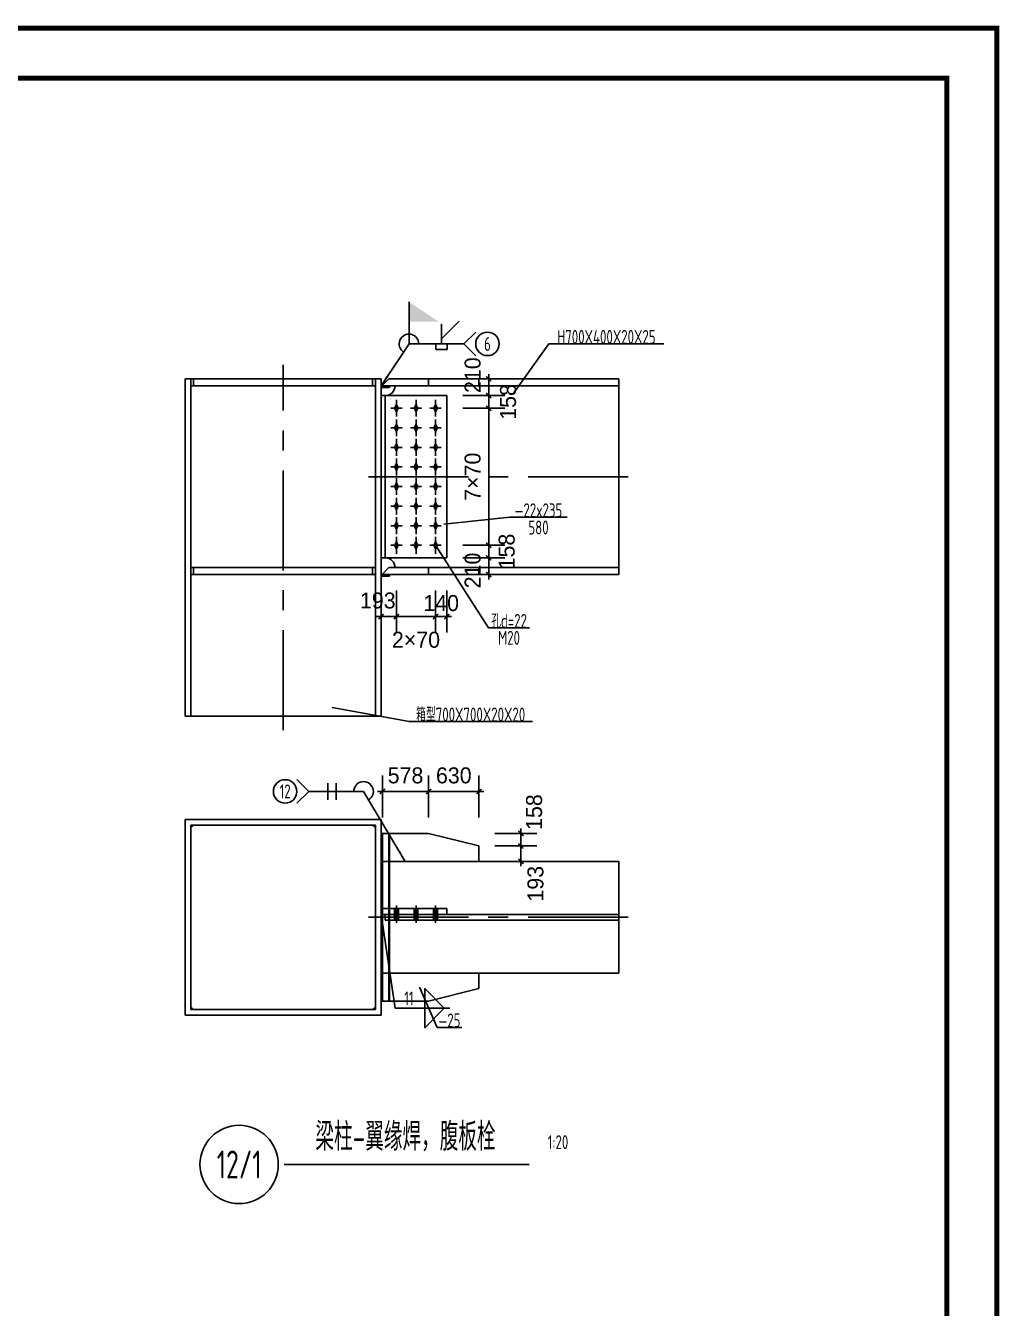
# Model space of a CAD drawing. Extents: x 31132 to 885236, y 345273 to 1212165.
# Drawn here: x 266765 to 278950, y 477938 to 493988 of the extents above; entities that cross this region are included whole.
import ezdxf
from ezdxf.enums import TextEntityAlignment as Align

# ---------------------------------------------------------------- set-up
doc = ezdxf.new("R2010")
doc.units = 0
doc.header["$LTSCALE"] = 1000
for name, pattern in [('CENTER', [2, 1.25, -0.25, 0.25, -0.25]), ('StContinue2d', [0]), ('StDish2d', [60, 30, -30])]:
    doc.linetypes.add(name, pattern=pattern)
doc.layers.get('0').update_dxf_attribs({"linetype": 'CONTINUOUS'})
doc.layers.get('Defpoints').update_dxf_attribs({"linetype": 'CONTINUOUS'})
for name, color, linetype in [('AXIS', 253, 'CENTER'), ('COLUMN', 6, 'CONTINUOUS'), ('DIM', 3, 'CONTINUOUS'), ('TEXT', 7, 'CONTINUOUS'), ('TK', 4, 'CONTINUOUS')]:
    doc.layers.add(name, color=color, linetype=linetype)
for name, color, linetype, true_color in [('Beam', 131, 'StContinue2d', 0xaaffff), ('Bolt', 7, 'StContinue2d', 0xff3f3f), ('Hide', 3, 'StDish2d', 0x00ff00), ('PlateJoint', 7, 'StContinue2d', 0x6868ff), ('PlatePl', 7, 'StContinue2d', 0x848484), ('PlateStiff', 103, 'StContinue2d', 0x7ebd8d)]:
    doc.layers.add(name, color=color, linetype=linetype, true_color=true_color)
doc.styles.add('StTextStyle', font='yjkeng.shx', dxfattribs={"width": 0.7, "height": 250, "bigfont": 'yjkchn.shx'})
doc.styles.add('STYLE1', font='')
doc.styles.get('STYLE1').set_extended_font_data('Structure Fonts')
doc.dimstyles.new('副本 DIM20', dxfattribs={"dimtxt": 200, "dimasz": 0.3, "dimexe": 200, "dimexo": 200, "dimgap": 100, "dimtad": 1, "dimdec": 0, "dimzin": 0, "dimdsep": 46, "dimtxsty": 'STYLE1', "dimblk": 'Studio2', "dimcen": 0, "dimdle": 200, "dimclrd": 6, "dimclre": 6, "dimclrt": 7, "dimazin": 0, "dimtfac": 1, "dimtdec": 0, "dimtix": 1, "dimtmove": 2, "dimatfit": 3, "dimldrblk": 'Studio2', "dimfxl": 1, "dimtolj": 1, "dimtzin": 0, "dimarcsym": 0})

# ---------------------------------------------------------------- blocks, each defined once
blk = doc.blocks.new('Studio2')
blk.add_line((-200, 0), (200, 0))
blk.add_lwpolyline([(-106, -106, 60, 60, 0), (106, 106, 100, 100, 0)], format="xyseb")
blk = doc.blocks.new('*D2385')
at = {"layer": 'Defpoints', "color": 0, "transparency": 16777216}
for p in [(271213, 487119), (271405, 487119), (271405, 486594)]:
    blk.add_point(p, dxfattribs=at)
at = {"layer": 'DIM', "color": 6, "lineweight": -2, "transparency": 16777216}
for p, q in [((271213, 486919), (271213, 486394)), ((271405, 486919), (271405, 486394)), ((271212, 486594), (271212, 486594)), ((271213, 486594), (271405, 486594)), ((271405, 486594), (271406, 486594))]:
    blk.add_line(p, q, dxfattribs=at)
at = {"layer": 'DIM', "color": 6, "lineweight": -2, "transparency": 16777216, "xscale": 0.3, "yscale": 0.3, "zscale": 0.3}
blk.add_blockref('Studio2', (271213, 486594), dxfattribs=at)
at = {"layer": 'DIM', "color": 6, "lineweight": -2, "transparency": 16777216, "xscale": 0.3, "yscale": 0.3, "zscale": 0.3, "rotation": 180}
blk.add_blockref('Studio2', (271405, 486594), dxfattribs=at)
at = {"layer": 'DIM', "color": 7, "transparency": 16777216, "insert": (271172, 486794), "char_height": 200, "attachment_point": 5, "style": 'STYLE1'}
blk.add_mtext('\\A1;193', dxfattribs=at)
blk = doc.blocks.new('*D2386')
at = {"layer": 'Defpoints', "color": 0, "transparency": 16777216}
for p in [(271405, 487119), (271895, 487119), (271895, 486594)]:
    blk.add_point(p, dxfattribs=at)
at = {"layer": 'DIM', "color": 6, "lineweight": -2, "transparency": 16777216}
for p, q in [((271405, 486919), (271405, 486394)), ((271895, 486919), (271895, 486394)), ((271405, 486594), (271895, 486594))]:
    blk.add_line(p, q, dxfattribs=at)
at = {"layer": 'DIM', "color": 6, "lineweight": -2, "transparency": 16777216, "xscale": 0.3, "yscale": 0.3, "zscale": 0.3, "rotation": 180}
blk.add_blockref('Studio2', (271405, 486594), dxfattribs=at)
at = {"layer": 'DIM', "color": 6, "lineweight": -2, "transparency": 16777216, "xscale": 0.3, "yscale": 0.3, "zscale": 0.3}
blk.add_blockref('Studio2', (271895, 486594), dxfattribs=at)
at = {"layer": 'DIM', "color": 7, "transparency": 16777216, "insert": (271650, 486303), "char_height": 200, "attachment_point": 5, "style": 'STYLE1'}
blk.add_mtext('\\A1;2×70', dxfattribs=at)
blk = doc.blocks.new('*D2387')
at = {"layer": 'Defpoints', "color": 0, "transparency": 16777216}
for p in [(271895, 487119), (272035, 487119), (272035, 486594)]:
    blk.add_point(p, dxfattribs=at)
at = {"layer": 'DIM', "color": 6, "lineweight": -2, "transparency": 16777216}
for p, q in [((271895, 486919), (271895, 486394)), ((272035, 486919), (272035, 486394)), ((271895, 486594), (271895, 486594)), ((271895, 486594), (272035, 486594)), ((272035, 486594), (272036, 486594))]:
    blk.add_line(p, q, dxfattribs=at)
at = {"layer": 'DIM', "color": 6, "lineweight": -2, "transparency": 16777216, "xscale": 0.3, "yscale": 0.3, "zscale": 0.3}
blk.add_blockref('Studio2', (271895, 486594), dxfattribs=at)
at = {"layer": 'DIM', "color": 6, "lineweight": -2, "transparency": 16777216, "xscale": 0.3, "yscale": 0.3, "zscale": 0.3, "rotation": 180}
blk.add_blockref('Studio2', (272035, 486594), dxfattribs=at)
at = {"layer": 'DIM', "color": 7, "transparency": 16777216, "insert": (271965, 486762), "char_height": 200, "attachment_point": 5, "style": 'STYLE1'}
blk.add_mtext('\\A1;140', dxfattribs=at)
blk = doc.blocks.new('*D2388')
at = {"layer": 'Defpoints', "color": 0, "transparency": 16777216}
for p in [(272035, 487329), (272560, 487329), (272035, 487119)]:
    blk.add_point(p, dxfattribs=at)
at = {"layer": 'DIM', "color": 6, "lineweight": -2, "transparency": 16777216}
for p, q in [((272235, 487329), (272760, 487329)), ((272560, 487119), (272560, 487329)), ((272235, 487119), (272760, 487119))]:
    blk.add_line(p, q, dxfattribs=at)
at = {"layer": 'DIM', "color": 6, "lineweight": -2, "transparency": 16777216, "xscale": 0.3, "yscale": 0.3, "zscale": 0.3}
for p, rotation in [((272560, 487329), 90), ((272560, 487119), 270)]:
    blk.add_blockref('Studio2', p, dxfattribs=dict(at, rotation=rotation))
at = {"layer": 'DIM', "color": 7, "transparency": 16777216, "insert": (272360, 487171), "char_height": 200, "attachment_point": 5, "rotation": 90, "style": 'STYLE1'}
blk.add_mtext('\\A1;210', dxfattribs=at)
blk = doc.blocks.new('*D2389')
at = {"layer": 'Defpoints', "color": 0, "transparency": 16777216}
for p in [(272035, 487486), (272560, 487486), (272035, 487329)]:
    blk.add_point(p, dxfattribs=at)
at = {"layer": 'DIM', "color": 6, "lineweight": -2, "transparency": 16777216}
for p, q in [((272235, 487486), (272760, 487486)), ((272560, 487487), (272560, 487487)), ((272560, 487329), (272560, 487486)), ((272235, 487329), (272760, 487329)), ((272560, 487329), (272560, 487328))]:
    blk.add_line(p, q, dxfattribs=at)
at = {"layer": 'DIM', "color": 6, "lineweight": -2, "transparency": 16777216, "xscale": 0.3, "yscale": 0.3, "zscale": 0.3}
for p, rotation in [((272560, 487486), 270), ((272560, 487329), 90)]:
    blk.add_blockref('Studio2', p, dxfattribs=dict(at, rotation=rotation))
at = {"layer": 'DIM', "color": 7, "transparency": 16777216, "insert": (272786, 487408), "char_height": 200, "attachment_point": 5, "rotation": 90, "style": 'STYLE1'}
blk.add_mtext('\\A1;158', dxfattribs=at)
blk = doc.blocks.new('*D2390')
at = {"layer": 'Defpoints', "color": 0, "transparency": 16777216}
for p in [(272035, 489201), (272560, 489201), (272035, 487486)]:
    blk.add_point(p, dxfattribs=at)
at = {"layer": 'DIM', "color": 6, "lineweight": -2, "transparency": 16777216}
for p, q in [((272235, 489201), (272760, 489201)), ((272560, 487487), (272560, 489201)), ((272235, 487486), (272760, 487486))]:
    blk.add_line(p, q, dxfattribs=at)
at = {"layer": 'DIM', "color": 6, "lineweight": -2, "transparency": 16777216, "xscale": 0.3, "yscale": 0.3, "zscale": 0.3}
for p, rotation in [((272560, 489201), 90), ((272560, 487486), 270)]:
    blk.add_blockref('Studio2', p, dxfattribs=dict(at, rotation=rotation))
at = {"layer": 'DIM', "color": 7, "transparency": 16777216, "insert": (272360, 488344), "char_height": 200, "attachment_point": 5, "rotation": 90, "style": 'STYLE1'}
blk.add_mtext('\\A1;7×70', dxfattribs=at)
blk = doc.blocks.new('*D2391')
at = {"layer": 'Defpoints', "color": 0, "transparency": 16777216}
for p in [(272035, 489359), (272035, 489201), (272560, 489359)]:
    blk.add_point(p, dxfattribs=at)
at = {"layer": 'DIM', "color": 6, "lineweight": -2, "transparency": 16777216}
for p, q in [((272235, 489359), (272760, 489359)), ((272235, 489201), (272760, 489201)), ((272560, 489359), (272560, 489359)), ((272560, 489201), (272560, 489359)), ((272560, 489201), (272560, 489201))]:
    blk.add_line(p, q, dxfattribs=at)
at = {"layer": 'DIM', "color": 6, "lineweight": -2, "transparency": 16777216, "xscale": 0.3, "yscale": 0.3, "zscale": 0.3}
for p, rotation in [((272560, 489359), 270), ((272560, 489201), 90)]:
    blk.add_blockref('Studio2', p, dxfattribs=dict(at, rotation=rotation))
at = {"layer": 'DIM', "color": 7, "transparency": 16777216, "insert": (272803, 489280), "char_height": 200, "attachment_point": 5, "rotation": 90, "style": 'STYLE1'}
blk.add_mtext('\\A1;158', dxfattribs=at)
blk = doc.blocks.new('*D2392')
at = {"layer": 'Defpoints', "color": 0, "transparency": 16777216}
for p in [(272035, 489569), (272560, 489569), (272035, 489359)]:
    blk.add_point(p, dxfattribs=at)
at = {"layer": 'DIM', "color": 6, "lineweight": -2, "transparency": 16777216}
for p, q in [((272235, 489569), (272760, 489569)), ((272560, 489359), (272560, 489569)), ((272235, 489359), (272760, 489359))]:
    blk.add_line(p, q, dxfattribs=at)
at = {"layer": 'DIM', "color": 6, "lineweight": -2, "transparency": 16777216, "xscale": 0.3, "yscale": 0.3, "zscale": 0.3}
for p, rotation in [((272560, 489569), 90), ((272560, 489359), 270)]:
    blk.add_blockref('Studio2', p, dxfattribs=dict(at, rotation=rotation))
at = {"layer": 'DIM', "color": 7, "transparency": 16777216, "insert": (272360, 489615), "char_height": 200, "attachment_point": 5, "rotation": 90, "style": 'STYLE1'}
blk.add_mtext('\\A1;210', dxfattribs=at)
blk = doc.blocks.new('*D2320')
for points in [[(68347.5, 32797.5), (68347.5, 32947.5)], [(68463.5, 32797.5), (68463.5, 32867.5), (68463.5, 32815.5), (68527.1, 32879.1)], [(68585.9, 32839.9), (68543.5, 32797.5), (68585.9, 32755.1)], [(68247.5, 32647.5), (68347.5, 32797.5)], [(68347.5, 32797.5), (68543.5, 32797.5)], [(68443.5, 32797.5), (68443.5, 32777.5), (68483.5, 32777.5), (68483.5, 32797.5)]]:
    blk.add_lwpolyline(points)
blk.add_lwpolyline([(68247.5, 32647.5, 0, 8, 0), (68269.7, 32680.8, 8, 8, 0)], format="xyseb")
blk.add_circle((68627.9, 32797.5), 42)
blk.add_arc((68347.5, 32797.5), 35, 0, 236.3099)
blk.add_solid([(68347.5, 32947.5), (68347.5, 32877.5), (68452.5, 32877.5)])
at = {"style": 'StTextStyle', "width": 0.7}
blk.add_text('6', height=50, dxfattribs=at).set_placement((68627.9, 32797.5), align=Align.MIDDLE_CENTER)
blk = doc.blocks.new('*D2321')
for points in [[(68722.5, 32622.5), (68847.5, 32797.5)], [(68847.5, 32797.5), (69259.1, 32797.5)]]:
    blk.add_lwpolyline(points)
at = {"style": 'StTextStyle', "width": 0.7}
blk.add_text('H700X400X20X25', height=50, dxfattribs=at).set_placement((69053.3, 32797.5), align=Align.CENTER)
blk = doc.blocks.new('*D2322')
for points in [[(68072.5, 31497.5), (68347.5, 31447.5)], [(68347.5, 31447.5), (68788.5, 31447.5)]]:
    blk.add_lwpolyline(points)
at = {"style": 'StTextStyle', "width": 0.7}
blk.add_text('箱型700X700X20X20', height=50, dxfattribs=at).set_placement((68568, 31447.5), align=Align.CENTER)
blk = doc.blocks.new('*D2393')
at = {"layer": 'Defpoints', "color": 0, "transparency": 16777216}
for p in [(272438, 483724), (272963, 483724), (272438, 483531)]:
    blk.add_point(p, dxfattribs=at)
at = {"layer": 'DIM', "color": 6, "lineweight": -2, "transparency": 16777216}
for p, q in [((272638, 483724), (273163, 483724)), ((272963, 483724), (272963, 483724)), ((272963, 483531), (272963, 483724)), ((272638, 483531), (273163, 483531)), ((272963, 483531), (272963, 483531))]:
    blk.add_line(p, q, dxfattribs=at)
at = {"layer": 'DIM', "color": 6, "lineweight": -2, "transparency": 16777216, "xscale": 0.3, "yscale": 0.3, "zscale": 0.3}
for p, rotation in [((272963, 483724), 270), ((272963, 483531), 90)]:
    blk.add_blockref('Studio2', p, dxfattribs=dict(at, rotation=rotation))
at = {"layer": 'DIM', "color": 7, "transparency": 16777216, "insert": (273146, 483251), "char_height": 200, "attachment_point": 5, "rotation": 90, "style": 'STYLE1'}
blk.add_mtext('\\A1;193', dxfattribs=at)
blk = doc.blocks.new('*D2394')
at = {"layer": 'Defpoints', "color": 0, "transparency": 16777216}
for p in [(272438, 483881), (272963, 483881), (272438, 483724)]:
    blk.add_point(p, dxfattribs=at)
at = {"layer": 'DIM', "color": 6, "lineweight": -2, "transparency": 16777216}
for p, q in [((272638, 483881), (273163, 483881)), ((272963, 483882), (272963, 483882)), ((272963, 483724), (272963, 483881)), ((272638, 483724), (273163, 483724)), ((272963, 483724), (272963, 483723))]:
    blk.add_line(p, q, dxfattribs=at)
at = {"layer": 'DIM', "color": 6, "lineweight": -2, "transparency": 16777216, "xscale": 0.3, "yscale": 0.3, "zscale": 0.3}
for p, rotation in [((272963, 483881), 270), ((272963, 483724), 90)]:
    blk.add_blockref('Studio2', p, dxfattribs=dict(at, rotation=rotation))
at = {"layer": 'DIM', "color": 7, "transparency": 16777216, "insert": (273129, 484148), "char_height": 200, "attachment_point": 5, "rotation": 90, "style": 'STYLE1'}
blk.add_mtext('\\A1;158', dxfattribs=at)
blk = doc.blocks.new('*D2395')
at = {"layer": 'Defpoints', "color": 0, "transparency": 16777216}
for p in [(271808, 484406), (271230, 483881), (271808, 483881)]:
    blk.add_point(p, dxfattribs=at)
at = {"layer": 'DIM', "color": 6, "lineweight": -2, "transparency": 16777216}
for p, q in [((271230, 484081), (271230, 484606)), ((271808, 484081), (271808, 484606)), ((271230, 484406), (271230, 484406)), ((271230, 484406), (271808, 484406)), ((271808, 484406), (271808, 484406))]:
    blk.add_line(p, q, dxfattribs=at)
at = {"layer": 'DIM', "color": 6, "lineweight": -2, "transparency": 16777216, "xscale": 0.3, "yscale": 0.3, "zscale": 0.3}
blk.add_blockref('Studio2', (271230, 484406), dxfattribs=at)
at = {"layer": 'DIM', "color": 6, "lineweight": -2, "transparency": 16777216, "xscale": 0.3, "yscale": 0.3, "zscale": 0.3, "rotation": 180}
blk.add_blockref('Studio2', (271808, 484406), dxfattribs=at)
at = {"layer": 'DIM', "color": 7, "transparency": 16777216, "insert": (271519, 484606), "char_height": 200, "attachment_point": 5, "style": 'STYLE1'}
blk.add_mtext('\\A1;578', dxfattribs=at)
blk = doc.blocks.new('*D2396')
at = {"layer": 'Defpoints', "color": 0, "transparency": 16777216}
for p in [(272438, 484406), (271808, 483881), (272438, 483881)]:
    blk.add_point(p, dxfattribs=at)
at = {"layer": 'DIM', "color": 6, "lineweight": -2, "transparency": 16777216}
for p, q in [((271808, 484081), (271808, 484606)), ((272438, 484081), (272438, 484606)), ((271807, 484406), (271807, 484406)), ((271808, 484406), (272438, 484406)), ((272438, 484406), (272438, 484406))]:
    blk.add_line(p, q, dxfattribs=at)
at = {"layer": 'DIM', "color": 6, "lineweight": -2, "transparency": 16777216, "xscale": 0.3, "yscale": 0.3, "zscale": 0.3}
blk.add_blockref('Studio2', (271808, 484406), dxfattribs=at)
at = {"layer": 'DIM', "color": 6, "lineweight": -2, "transparency": 16777216, "xscale": 0.3, "yscale": 0.3, "zscale": 0.3, "rotation": 180}
blk.add_blockref('Studio2', (272438, 484406), dxfattribs=at)
at = {"layer": 'DIM', "color": 7, "transparency": 16777216, "insert": (272123, 484606), "char_height": 200, "attachment_point": 5, "style": 'STYLE1'}
blk.add_mtext('\\A1;630', dxfattribs=at)
blk = doc.blocks.new('*D2323')
for points in [[(67946.6, 31189.9), (67989, 31147.5), (67946.6, 31105.1)], [(68185, 31147.5), (67989, 31147.5)], [(68057, 31147.5), (68057, 31177.5)], [(68057, 31147.5), (68057, 31117.5)], [(68087, 31147.5), (68087, 31177.5)], [(68087, 31147.5), (68087, 31117.5)], [(68333.7, 30897.5), (68185, 31147.5)]]:
    blk.add_lwpolyline(points)
blk.add_lwpolyline([(68333.7, 30897.5, 0, 8, 0), (68313.3, 30931.9, 8, 8, 0)], format="xyseb")
blk.add_circle((67904.6, 31147.5), 42)
blk.add_arc((68185, 31147.5), 35, 300.7526, 180)
at = {"style": 'StTextStyle', "width": 0.7}
blk.add_text('12', height=50, dxfattribs=at).set_placement((67904.6, 31147.5), align=Align.MIDDLE_CENTER)
blk = doc.blocks.new('*D2324')
for points in [[(68385.5, 30447.5), (68448, 30303.7)], [(68448, 30303.7), (68536.2, 30303.7)]]:
    blk.add_lwpolyline(points)
at = {"style": 'StTextStyle', "width": 0.7}
blk.add_text('—25', height=50, dxfattribs=at).set_placement((68492.1, 30303.7), align=Align.CENTER)
blk = doc.blocks.new('*D2325')
blk.add_lwpolyline([(68247.5, 30707.5, 0, 8, 0), (68253.4, 30667.9, 8, 8, 0)], format="xyseb")
for points in [[(68247.5, 30707.5), (68297.5, 30372.5)], [(68297.5, 30372.5), (68493.5, 30372.5)]]:
    blk.add_lwpolyline(points)
blk.add_lwpolyline([(68473.5, 30372.5), (68403.5, 30302.5), (68403.5, 30442.5)], close=True)
at = {"style": 'StTextStyle', "width": 0.7}
blk.add_text('11', height=50, dxfattribs=at).set_placement((68330.4, 30382.5))

msp = doc.modelspace()

# ---------------------------------------------------------------- linework, layer by layer
for points in [[(272000.14, 487748.8), (272822.64, 487836.3)], [(272822.64, 487836.3), (273542.94, 487836.3)], [(271895.14, 487486.3), (272557.11, 486451.9)], [(272557.11, 486451.9), (273071.61, 486451.9)]]:
    msp.add_lwpolyline(points)
at = {"const_width": 17.5}
msp.add_lwpolyline([(269996.96, 479738.42), (273066.8, 479738.42)], dxfattribs=at)
msp.add_circle((269436.96, 479738.42), 490)
at = {"layer": 'AXIS'}
for p, q in [((269987.64, 485172.8), (269987.64, 489743.8)), ((271055.14, 488343.8), (274362.64, 488343.8)), ((271055.14, 482831.3), (274362.64, 482831.3))]:
    msp.add_line(p, q, dxfattribs=at)
at = {"layer": 'Beam'}
for p, q in [((272437.64, 489568.8), (274187.64, 489568.8)), ((274187.64, 489568.8), (274187.64, 489481.3)), ((272437.64, 489481.3), (274187.64, 489481.3)), ((274187.64, 489481.3), (274187.64, 487206.3)), ((271265.14, 487328.8), (271265.14, 489358.8)), ((272437.64, 487206.3), (274187.64, 487206.3)), ((272437.64, 487118.8), (274187.64, 487118.8)), ((274187.64, 487206.3), (274187.64, 487118.8)), ((271230.14, 483531.3), (271230.14, 482131.3)), ((271230.14, 483531.3), (271310.64, 483531.3)), ((271310.64, 483531.3), (274187.64, 483531.3)), ((271310.64, 483531.3), (271310.64, 482131.3)), ((274187.64, 483531.3), (274187.64, 482131.3)), ((271230.14, 482131.3), (271310.64, 482131.3)), ((271310.64, 482131.3), (274187.64, 482131.3))]:
    msp.add_line(p, q, dxfattribs=at)
for centre, start, end in [((271265.14, 489481.3), 270, 0), ((271265.14, 487206.3), 0, 90)]:
    msp.add_arc(centre, 122.5, start, end, dxfattribs=at)
at = {"layer": 'Bolt'}
for p, q in [((271335.14, 489201.3), (271475.14, 489201.3)), ((271405.14, 489096.3), (271405.14, 489306.3)), ((271580.14, 489201.3), (271720.14, 489201.3)), ((271650.14, 489096.3), (271650.14, 489306.3)), ((271825.14, 489201.3), (271965.14, 489201.3)), ((271895.14, 489096.3), (271895.14, 489306.3)), ((271405.14, 488851.3), (271405.14, 489061.3)), ((271650.14, 488851.3), (271650.14, 489061.3)), ((271895.14, 488851.3), (271895.14, 489061.3)), ((271335.14, 488956.3), (271475.14, 488956.3)), ((271580.14, 488956.3), (271720.14, 488956.3)), ((271825.14, 488956.3), (271965.14, 488956.3)), ((271405.14, 488606.3), (271405.14, 488816.3)), ((271650.14, 488606.3), (271650.14, 488816.3)), ((271895.14, 488606.3), (271895.14, 488816.3)), ((271335.14, 488711.3), (271475.14, 488711.3)), ((271405.14, 488361.3), (271405.14, 488571.3)), ((271580.14, 488711.3), (271720.14, 488711.3)), ((271650.14, 488361.3), (271650.14, 488571.3)), ((271825.14, 488711.3), (271965.14, 488711.3)), ((271895.14, 488361.3), (271895.14, 488571.3)), ((271335.14, 488466.3), (271475.14, 488466.3)), ((271580.14, 488466.3), (271720.14, 488466.3)), ((271825.14, 488466.3), (271965.14, 488466.3)), ((271405.14, 488116.3), (271405.14, 488326.3)), ((271650.14, 488116.3), (271650.14, 488326.3)), ((271895.14, 488116.3), (271895.14, 488326.3)), ((271335.14, 488221.3), (271475.14, 488221.3)), ((271405.14, 487871.3), (271405.14, 488081.3)), ((271580.14, 488221.3), (271720.14, 488221.3)), ((271650.14, 487871.3), (271650.14, 488081.3)), ((271825.14, 488221.3), (271965.14, 488221.3)), ((271895.14, 487871.3), (271895.14, 488081.3)), ((271335.14, 487976.3), (271475.14, 487976.3)), ((271580.14, 487976.3), (271720.14, 487976.3)), ((271825.14, 487976.3), (271965.14, 487976.3)), ((271405.14, 487626.3), (271405.14, 487836.3)), ((271650.14, 487626.3), (271650.14, 487836.3)), ((271895.14, 487626.3), (271895.14, 487836.3)), ((271335.14, 487731.3), (271475.14, 487731.3)), ((271580.14, 487731.3), (271720.14, 487731.3)), ((271825.14, 487731.3), (271965.14, 487731.3)), ((271335.14, 487486.3), (271475.14, 487486.3)), ((271405.14, 487381.3), (271405.14, 487591.3)), ((271580.14, 487486.3), (271720.14, 487486.3)), ((271650.14, 487381.3), (271650.14, 487591.3)), ((271825.14, 487486.3), (271965.14, 487486.3)), ((271895.14, 487381.3), (271895.14, 487591.3)), ((271405.14, 482978.3), (271405.14, 482761.3)), ((271650.14, 482978.3), (271650.14, 482761.3)), ((271895.14, 482978.3), (271895.14, 482761.3))]:
    msp.add_line(p, q, dxfattribs=at)
for points in [[(271370.14, 489201.3), (271405.14, 489271.3), (271405.14, 489131.3), (271440.14, 489201.3)], [(271615.14, 489201.3), (271650.14, 489271.3), (271650.14, 489131.3), (271685.14, 489201.3)], [(271860.14, 489201.3), (271895.14, 489271.3), (271895.14, 489131.3), (271930.14, 489201.3)], [(271370.14, 488956.3), (271405.14, 489026.3), (271405.14, 488886.3), (271440.14, 488956.3)], [(271615.14, 488956.3), (271650.14, 489026.3), (271650.14, 488886.3), (271685.14, 488956.3)], [(271860.14, 488956.3), (271895.14, 489026.3), (271895.14, 488886.3), (271930.14, 488956.3)], [(271370.14, 488711.3), (271405.14, 488781.3), (271405.14, 488641.3), (271440.14, 488711.3)], [(271615.14, 488711.3), (271650.14, 488781.3), (271650.14, 488641.3), (271685.14, 488711.3)], [(271860.14, 488711.3), (271895.14, 488781.3), (271895.14, 488641.3), (271930.14, 488711.3)], [(271370.14, 488466.3), (271405.14, 488536.3), (271405.14, 488396.3), (271440.14, 488466.3)], [(271615.14, 488466.3), (271650.14, 488536.3), (271650.14, 488396.3), (271685.14, 488466.3)], [(271860.14, 488466.3), (271895.14, 488536.3), (271895.14, 488396.3), (271930.14, 488466.3)], [(271370.14, 488221.3), (271405.14, 488291.3), (271405.14, 488151.3), (271440.14, 488221.3)], [(271615.14, 488221.3), (271650.14, 488291.3), (271650.14, 488151.3), (271685.14, 488221.3)], [(271860.14, 488221.3), (271895.14, 488291.3), (271895.14, 488151.3), (271930.14, 488221.3)], [(271370.14, 487976.3), (271405.14, 488046.3), (271405.14, 487906.3), (271440.14, 487976.3)], [(271615.14, 487976.3), (271650.14, 488046.3), (271650.14, 487906.3), (271685.14, 487976.3)], [(271860.14, 487976.3), (271895.14, 488046.3), (271895.14, 487906.3), (271930.14, 487976.3)], [(271370.14, 487731.3), (271405.14, 487801.3), (271405.14, 487661.3), (271440.14, 487731.3)], [(271615.14, 487731.3), (271650.14, 487801.3), (271650.14, 487661.3), (271685.14, 487731.3)], [(271860.14, 487731.3), (271895.14, 487801.3), (271895.14, 487661.3), (271930.14, 487731.3)], [(271370.14, 487486.3), (271405.14, 487556.3), (271405.14, 487416.3), (271440.14, 487486.3)], [(271615.14, 487486.3), (271650.14, 487556.3), (271650.14, 487416.3), (271685.14, 487486.3)], [(271860.14, 487486.3), (271895.14, 487556.3), (271895.14, 487416.3), (271930.14, 487486.3)], [(271370.14, 482796.3, -35), (271440.14, 482796.3, -35), (271370.14, 482943.3, -35), (271440.14, 482943.3, -35)], [(271615.14, 482796.3, -35), (271685.14, 482796.3, -35), (271615.14, 482943.3, -35), (271685.14, 482943.3, -35)], [(271860.14, 482796.3, -35), (271930.14, 482796.3, -35), (271860.14, 482943.3, -35), (271930.14, 482943.3, -35)]]:
    msp.add_solid(points, dxfattribs=at)
at = {"layer": 'COLUMN'}
for p, q in [((268762.64, 485347.8), (268762.64, 489568.8)), ((268762.64, 489568.8), (271212.64, 489568.8)), ((271212.64, 485347.8), (271212.64, 489568.8)), ((268762.64, 485347.8), (271212.64, 485347.8)), ((271212.64, 484056.3), (268762.64, 484056.3)), ((268762.64, 484056.3), (268762.64, 481606.3)), ((271142.64, 483986.3), (268832.64, 483986.3)), ((268832.64, 483986.3), (268832.64, 481676.3)), ((271142.64, 481676.3), (271142.64, 483986.3)), ((271212.64, 481606.3), (271212.64, 484056.3)), ((268832.64, 481676.3), (271142.64, 481676.3)), ((268762.64, 481606.3), (271212.64, 481606.3))]:
    msp.add_line(p, q, dxfattribs=at)
at = {"layer": 'Hide'}
for p, q in [((268832.64, 485347.8), (268832.64, 489568.8)), ((268867.64, 489481.3), (268867.64, 489568.8)), ((271107.64, 489481.3), (271107.64, 489568.8)), ((271142.64, 485347.8), (271142.64, 489568.8)), ((268867.64, 489481.3), (268832.64, 489481.3)), ((271107.64, 489481.3), (268867.64, 489481.3)), ((271107.64, 489481.3), (271142.64, 489481.3)), ((272035.14, 489358.8), (271212.64, 489358.8)), ((272035.14, 487328.8), (272035.14, 489358.8)), ((271212.64, 487328.8), (272035.14, 487328.8)), ((268867.64, 487206.3), (268832.64, 487206.3)), ((268867.64, 487118.8), (268832.64, 487118.8)), ((268867.64, 487118.8), (268867.64, 487206.3)), ((271107.64, 487206.3), (268867.64, 487206.3)), ((271107.64, 487118.8), (268867.64, 487118.8)), ((271107.64, 487118.8), (271107.64, 487206.3)), ((271107.64, 487206.3), (271142.64, 487206.3)), ((271107.64, 487118.8), (271142.64, 487118.8)), ((271317.64, 481781.3), (271317.64, 483881.3)), ((271212.64, 482943.3), (272035.14, 482943.3)), ((272035.14, 482943.3), (272035.14, 482866.3)), ((271212.64, 482866.3), (272035.14, 482866.3)), ((271265.14, 482866.3), (271265.14, 482796.3)), ((271387.64, 482866.3), (271387.64, 482796.3)), ((271387.64, 482866.3), (274187.64, 482866.3)), ((271387.64, 482796.3), (274187.64, 482796.3))]:
    msp.add_line(p, q, dxfattribs=at)
for points in [[(271265.14, 482866.3), (271267.58, 482866.3), (271270.03, 482866.3), (271272.47, 482866.3), (271274.92, 482866.3), (271277.36, 482866.3), (271279.79, 482866.3), (271282.21, 482866.3), (271284.62, 482866.3), (271287.04, 482866.3), (271289.45, 482866.3), (271291.86, 482866.3), (271294.23, 482866.3), (271296.58, 482866.3), (271298.94, 482866.3), (271301.29, 482866.3), (271303.64, 482866.3), (271305.98, 482866.3), (271308.24, 482866.3), (271310.5, 482866.3), (271312.77, 482866.3), (271315.03, 482866.3), (271317.29, 482866.3), (271319.49, 482866.3), (271321.63, 482866.3), (271323.77, 482866.3), (271325.92, 482866.3), (271328.06, 482866.3), (271330.2, 482866.3), (271332.21, 482866.3), (271334.2, 482866.3), (271336.2, 482866.3), (271338.2, 482866.3), (271340.2, 482866.3), (271342.13, 482866.3), (271343.96, 482866.3), (271345.79, 482866.3), (271347.61, 482866.3), (271349.44, 482866.3), (271351.26, 482866.3), (271352.95, 482866.3), (271354.58, 482866.3), (271356.21, 482866.3), (271357.84, 482866.3), (271359.47, 482866.3), (271361.08, 482866.3), (271362.5, 482866.3), (271363.91, 482866.3), (271365.33, 482866.3), (271366.75, 482866.3), (271368.17, 482866.3), (271369.46, 482866.3), (271370.65, 482866.3), (271371.83, 482866.3), (271373.02, 482866.3), (271374.2, 482866.3), (271375.39, 482866.3), (271376.35, 482866.3), (271377.28, 482866.3), (271378.22, 482866.3), (271379.16, 482866.3), (271380.1, 482866.3), (271380.96, 482866.3), (271381.64, 482866.3), (271382.31, 482866.3), (271382.99, 482866.3), (271383.67, 482866.3), (271384.35, 482866.3), (271384.84, 482866.3), (271385.25, 482866.3), (271385.66, 482866.3), (271386.07, 482866.3), (271386.48, 482866.3), (271386.87, 482866.3), (271387.01, 482866.3), (271387.15, 482866.3), (271387.29, 482866.3), (271387.42, 482866.3), (271387.56, 482866.3), (271387.64, 482866.3)], [(271387.64, 482866.3), (271387.5, 482866.3), (271387.36, 482866.3), (271387.22, 482866.3), (271387.09, 482866.3), (271386.95, 482866.3), (271386.71, 482866.3), (271386.3, 482866.3), (271385.89, 482866.3), (271385.47, 482866.3), (271385.06, 482866.3), (271384.65, 482866.3), (271384.04, 482866.3), (271383.36, 482866.3), (271382.68, 482866.3), (271382, 482866.3), (271381.32, 482866.3), (271380.6, 482866.3), (271379.66, 482866.3), (271378.73, 482866.3), (271377.79, 482866.3), (271376.85, 482866.3), (271375.92, 482866.3), (271374.84, 482866.3), (271373.66, 482866.3), (271372.47, 482866.3), (271371.29, 482866.3), (271370.1, 482866.3), (271368.92, 482866.3), (271367.51, 482866.3), (271366.1, 482866.3), (271364.68, 482866.3), (271363.26, 482866.3), (271361.85, 482866.3), (271360.36, 482866.3), (271358.72, 482866.3), (271357.09, 482866.3), (271355.46, 482866.3), (271353.83, 482866.3), (271352.2, 482866.3), (271350.42, 482866.3), (271348.6, 482866.3), (271346.77, 482866.3), (271344.95, 482866.3), (271343.12, 482866.3), (271341.27, 482866.3), (271339.28, 482866.3), (271337.28, 482866.3), (271335.28, 482866.3), (271333.28, 482866.3), (271331.29, 482866.3), (271329.22, 482866.3), (271327.07, 482866.3), (271324.93, 482866.3), (271322.79, 482866.3), (271320.64, 482866.3), (271318.5, 482866.3), (271316.25, 482866.3), (271313.99, 482866.3), (271311.73, 482866.3), (271309.46, 482866.3), (271307.2, 482866.3), (271304.91, 482866.3), (271302.56, 482866.3), (271300.21, 482866.3), (271297.85, 482866.3), (271295.5, 482866.3), (271293.15, 482866.3), (271290.75, 482866.3), (271288.34, 482866.3), (271285.92, 482866.3), (271283.51, 482866.3), (271281.1, 482866.3), (271278.68, 482866.3), (271276.23, 482866.3), (271273.79, 482866.3), (271271.35, 482866.3), (271268.9, 482866.3), (271266.46, 482866.3), (271265.14, 482866.3)], [(271265.14, 482796.3), (271267.58, 482796.3), (271270.03, 482796.3), (271272.47, 482796.3), (271274.92, 482796.3), (271277.36, 482796.3), (271279.79, 482796.3), (271282.21, 482796.3), (271284.62, 482796.3), (271287.04, 482796.3), (271289.45, 482796.3), (271291.86, 482796.3), (271294.23, 482796.3), (271296.58, 482796.3), (271298.94, 482796.3), (271301.29, 482796.3), (271303.64, 482796.3), (271305.98, 482796.3), (271308.24, 482796.3), (271310.5, 482796.3), (271312.77, 482796.3), (271315.03, 482796.3), (271317.29, 482796.3), (271319.49, 482796.3), (271321.63, 482796.3), (271323.77, 482796.3), (271325.92, 482796.3), (271328.06, 482796.3), (271330.2, 482796.3), (271332.21, 482796.3), (271334.2, 482796.3), (271336.2, 482796.3), (271338.2, 482796.3), (271340.2, 482796.3), (271342.13, 482796.3), (271343.96, 482796.3), (271345.79, 482796.3), (271347.61, 482796.3), (271349.44, 482796.3), (271351.26, 482796.3), (271352.95, 482796.3), (271354.58, 482796.3), (271356.21, 482796.3), (271357.84, 482796.3), (271359.47, 482796.3), (271361.08, 482796.3), (271362.5, 482796.3), (271363.91, 482796.3), (271365.33, 482796.3), (271366.75, 482796.3), (271368.17, 482796.3), (271369.46, 482796.3), (271370.65, 482796.3), (271371.83, 482796.3), (271373.02, 482796.3), (271374.2, 482796.3), (271375.39, 482796.3), (271376.35, 482796.3), (271377.28, 482796.3), (271378.22, 482796.3), (271379.16, 482796.3), (271380.1, 482796.3), (271380.96, 482796.3), (271381.64, 482796.3), (271382.31, 482796.3), (271382.99, 482796.3), (271383.67, 482796.3), (271384.35, 482796.3), (271384.84, 482796.3), (271385.25, 482796.3), (271385.66, 482796.3), (271386.07, 482796.3), (271386.48, 482796.3), (271386.87, 482796.3), (271387.01, 482796.3), (271387.15, 482796.3), (271387.29, 482796.3), (271387.42, 482796.3), (271387.56, 482796.3), (271387.64, 482796.3)], [(271387.64, 482796.3), (271387.5, 482796.3), (271387.36, 482796.3), (271387.22, 482796.3), (271387.09, 482796.3), (271386.95, 482796.3), (271386.71, 482796.3), (271386.3, 482796.3), (271385.89, 482796.3), (271385.47, 482796.3), (271385.06, 482796.3), (271384.65, 482796.3), (271384.04, 482796.3), (271383.36, 482796.3), (271382.68, 482796.3), (271382, 482796.3), (271381.32, 482796.3), (271380.6, 482796.3), (271379.66, 482796.3), (271378.73, 482796.3), (271377.79, 482796.3), (271376.85, 482796.3), (271375.92, 482796.3), (271374.84, 482796.3), (271373.66, 482796.3), (271372.47, 482796.3), (271371.29, 482796.3), (271370.1, 482796.3), (271368.92, 482796.3), (271367.51, 482796.3), (271366.1, 482796.3), (271364.68, 482796.3), (271363.26, 482796.3), (271361.85, 482796.3), (271360.36, 482796.3), (271358.72, 482796.3), (271357.09, 482796.3), (271355.46, 482796.3), (271353.83, 482796.3), (271352.2, 482796.3), (271350.42, 482796.3), (271348.6, 482796.3), (271346.77, 482796.3), (271344.95, 482796.3), (271343.12, 482796.3), (271341.27, 482796.3), (271339.28, 482796.3), (271337.28, 482796.3), (271335.28, 482796.3), (271333.28, 482796.3), (271331.29, 482796.3), (271329.22, 482796.3), (271327.07, 482796.3), (271324.93, 482796.3), (271322.79, 482796.3), (271320.64, 482796.3), (271318.5, 482796.3), (271316.25, 482796.3), (271313.99, 482796.3), (271311.73, 482796.3), (271309.46, 482796.3), (271307.2, 482796.3), (271304.91, 482796.3), (271302.56, 482796.3), (271300.21, 482796.3), (271297.85, 482796.3), (271295.5, 482796.3), (271293.15, 482796.3), (271290.75, 482796.3), (271288.34, 482796.3), (271285.92, 482796.3), (271283.51, 482796.3), (271281.1, 482796.3), (271278.68, 482796.3), (271276.23, 482796.3), (271273.79, 482796.3), (271271.35, 482796.3), (271268.9, 482796.3), (271266.46, 482796.3), (271265.14, 482796.3)]]:
    msp.add_lwpolyline(points, dxfattribs=at)
msp.add_arc((271265.14, 489481.3), 122.5, 270, 0, dxfattribs=at)
at = {"layer": 'PlateJoint'}
for p, q in [((271265.14, 489358.8), (271212.64, 489358.8)), ((271212.64, 487328.8), (271265.14, 487328.8))]:
    msp.add_line(p, q, dxfattribs=at)
at = {"layer": 'PlatePl'}
for p, q in [((271212.64, 489481.3), (271317.64, 489481.3)), ((271212.64, 489460.3), (271317.64, 489460.3)), ((271317.64, 489460.3), (271317.64, 489481.3)), ((271212.64, 487118.8), (271317.64, 487118.8)), ((271317.64, 487097.8), (271317.64, 487118.8)), ((271212.64, 487097.8), (271317.64, 487097.8)), ((271230.14, 483881.3), (271212.64, 483881.3)), ((271212.64, 481781.3), (271230.14, 481781.3))]:
    msp.add_line(p, q, dxfattribs=at)
at = {"layer": 'PlateStiff'}
for p, q in [((271310.64, 489568.8), (271230.14, 489488.3)), ((271807.64, 489568.8), (271310.64, 489568.8)), ((271807.64, 489568.8), (271807.64, 489481.3)), ((271807.64, 489568.8), (272437.64, 489568.8)), ((272437.64, 489568.8), (272437.64, 489481.3)), ((271230.14, 489488.3), (271230.14, 489481.3)), ((271230.14, 489481.3), (271807.64, 489481.3)), ((271807.64, 489481.3), (272437.64, 489481.3)), ((271310.64, 487206.3), (271230.14, 487125.8)), ((271230.14, 487125.8), (271230.14, 487118.8)), ((271230.14, 487118.8), (271807.64, 487118.8)), ((271807.64, 487206.3), (271310.64, 487206.3)), ((271807.64, 487206.3), (271807.64, 487118.8)), ((271807.64, 487206.3), (272437.64, 487206.3)), ((271807.64, 487118.8), (272437.64, 487118.8)), ((272437.64, 487206.3), (272437.64, 487118.8)), ((268867.64, 483986.3), (268832.64, 483951.3)), ((271142.64, 483951.3), (271107.64, 483986.3)), ((271310.64, 483881.3), (271230.14, 483881.3)), ((271230.14, 483881.3), (271230.14, 483531.3)), ((271807.64, 483881.3), (271310.64, 483881.3)), ((271310.64, 483881.3), (271310.64, 483531.3)), ((271807.64, 483881.3), (272437.64, 483723.8)), ((272437.64, 483723.8), (272437.64, 483531.3)), ((271230.14, 482131.3), (271230.14, 481781.3)), ((271310.64, 482131.3), (271310.64, 481781.3)), ((272437.64, 482131.3), (272437.64, 481938.8)), ((271807.64, 481781.3), (272437.64, 481938.8)), ((268832.64, 481711.3), (268867.64, 481676.3)), ((271107.64, 481676.3), (271142.64, 481711.3)), ((271310.64, 481781.3), (271230.14, 481781.3)), ((271807.64, 481781.3), (271310.64, 481781.3))]:
    msp.add_line(p, q, dxfattribs=at)
at = {"layer": 'TK', "const_width": 62.5}
for points in [[(226419.19, 456831.98), (226419.19, 493956.98), (278919.19, 493956.98), (278919.19, 456831.98)], [(229544.19, 457456.98), (229544.19, 493331.98), (278294.19, 493331.98), (278294.19, 457456.98)]]:
    msp.add_lwpolyline(points, close=True, dxfattribs=at)

# ---------------------------------------------------------------- block references
at = {"layer": 'DIM', "xscale": 3.5, "yscale": 3.5, "zscale": 3.5}
for name, p in [('*D2320', (32346.43, 375215.11)), ('*D2323', (32346.43, 375390.11)), ('*D2325', (32346.43, 375390.11))]:
    msp.add_blockref(name, p, dxfattribs=at)
at = {"layer": 'TEXT', "xscale": 3.5, "yscale": 3.5, "zscale": 3.5}
for name, p in [('*D2321', (32346.43, 375215.11)), ('*D2322', (32346.43, 375215.11)), ('*D2324', (32346.43, 375390.11))]:
    msp.add_blockref(name, p, dxfattribs=at)

# ---------------------------------------------------------------- texts
at = {"style": 'StTextStyle', "width": 0.7}
for s, p in [('—22x235', (273182.79, 487836.3)), ('孔d=22', (272814.36, 486451.9))]:
    msp.add_text(s, height=175, dxfattribs=at).set_placement(p, align=Align.CENTER)
for s, p in [('580', (273182.79, 487796)), ('M20', (272814.36, 486416.12))]:
    msp.add_text(s, height=175, dxfattribs=at).set_placement(p, align=Align.TOP_CENTER)
msp.add_text('梁柱-翼缘焊，腹板栓', height=350, dxfattribs=at).set_placement((271518.2, 479806.49), align=Align.BOTTOM_CENTER)
msp.add_text('1:20', height=175, dxfattribs=at).set_placement((273299.28, 479877.67), align=Align.BOTTOM_LEFT)
msp.add_text('12/1', height=350, dxfattribs=at).set_placement((269436.96, 479738.42), align=Align.MIDDLE_CENTER)

# ---------------------------------------------------------------- dimensions: what is measured, and where the dimension line sits
at = {"layer": 'DIM'}
for base, p1, p2, angle, picture, middle in [((272560.14, 489568.8), (272035.14, 489358.8), (272035.14, 489568.8), 90, '*D2392', (272360.14, 489614.56)), ((272560.1356149, 489358.80229815), (272035.1356149, 489201.30229815), (272035.1356149, 489358.80229815), 90, '*D2391', (272802.80548372, 489280.05229815)), ((272560.1356149, 487486.30229815), (272035.1356149, 487328.80229815), (272035.1356149, 487486.30229815), 90, '*D2389', (272785.54339451, 487407.55229815)), ((272560.14, 487328.8), (272035.14, 487118.8), (272035.14, 487328.8), 90, '*D2388', (272360.14, 487170.83)), ((271405.1356149, 486593.80229815), (271212.6356149, 487118.80229815), (271405.1356149, 487118.80229815), 0, '*D2385', (271171.74925281, 486793.80229815)), ((272035.14, 486593.8), (271895.14, 487118.8), (272035.14, 487118.8), 0, '*D2387', (271965.14, 486762.03)), ((272962.6356149, 483881.30229815), (272437.6356149, 483723.80229815), (272437.6356149, 483881.30229815), 90, '*D2394', (273129.39042259, 484148.40220553)), ((272962.6356149, 483723.80229815), (272437.6356149, 483531.30229815), (272437.6356149, 483723.80229815), 90, '*D2393', (273146.44214721, 483251.36104588))]:
    dim = msp.add_linear_dim(base=base, p1=p1, p2=p2, angle=angle, dimstyle='副本 DIM20', dxfattribs=at)
    dim.commit()
    dim.dimension.update_dxf_attribs({"geometry": picture, "text_midpoint": middle, "dimtype": 161})
dim = msp.add_aligned_dim(p1=(272035.14, 487486.3), p2=(272035.14, 489201.3), distance=-525, text='7×70', dimstyle='副本 DIM20', dxfattribs=at)
dim.commit()
dim.dimension.update_dxf_attribs({"geometry": '*D2390', "text_midpoint": (272360.14, 488343.8)})
dim = msp.add_linear_dim(base=(271895.14, 486593.8), p1=(271405.14, 487118.8), p2=(271895.14, 487118.8), angle=0, text='2×70', dimstyle='副本 DIM20', dxfattribs=at)
dim.commit()
dim.dimension.update_dxf_attribs({"geometry": '*D2386', "text_midpoint": (271650.14, 486302.85), "dimtype": 161})
for p1, p2, picture, middle in [((271230.1356149, 483881.30229815), (271807.6356149, 483881.30229815), '*D2395', (271518.8856149, 484606.30229815)), ((271807.64, 483881.3), (272437.64, 483881.3), '*D2396', (272122.64, 484606.3))]:
    dim = msp.add_aligned_dim(p1=p1, p2=p2, distance=525, dimstyle='副本 DIM20', dxfattribs=at)
    dim.commit()
    dim.dimension.update_dxf_attribs({"geometry": picture, "text_midpoint": middle})

doc.saveas('drawing.dxf')
